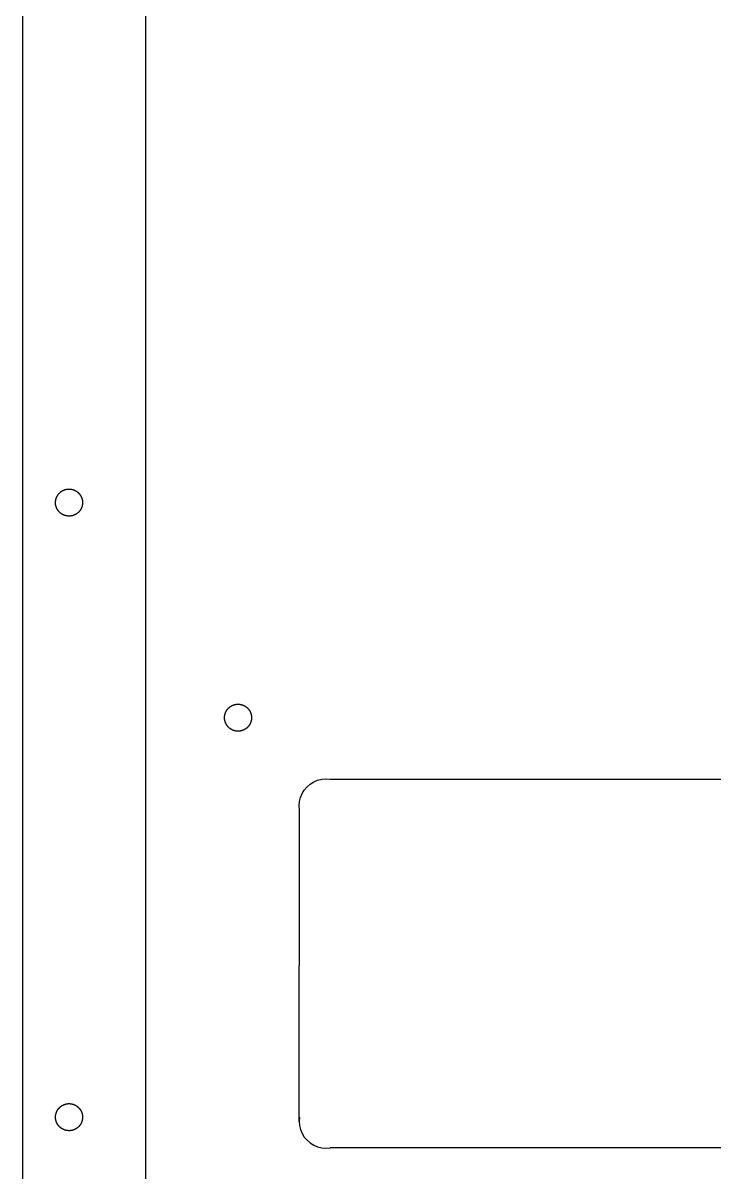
# Model space of a CAD drawing. Header units: metres. Extents: x 13 to 238, y 4 to 739.
# Drawn here: x 12.5 to 125, y 364.9 to 551.9 of the extents above; entities that cross this region are included whole.
import ezdxf

# ---------------------------------------------------------------- set-up
doc = ezdxf.new("R2010")
doc.units = ezdxf.units.M

msp = doc.modelspace()

# ---------------------------------------------------------------- linework, layer by layer
at = {"layer": 'Layer0'}
for p, q in [((32.53, 27.84), (32.53, 714.84)), ((12.53, 29.84), (12.53, 712.84)), ((18.09, 474.88), (18.11, 474.91)), ((18.11, 474.91), (18.13, 474.95)), ((18.13, 474.95), (18.15, 474.98)), ((18.15, 474.98), (18.17, 475.01)), ((18.17, 475.01), (18.19, 475.05)), ((18.19, 475.05), (18.21, 475.08)), ((18.21, 475.08), (18.23, 475.11)), ((18.23, 475.11), (18.25, 475.14)), ((18.25, 475.14), (18.28, 475.17)), ((18.28, 475.17), (18.3, 475.2)), ((18.3, 475.2), (18.32, 475.23)), ((18.32, 475.23), (18.35, 475.26)), ((18.35, 475.26), (18.37, 475.29)), ((18.37, 475.29), (18.4, 475.32)), ((18.4, 475.32), (18.42, 475.35)), ((18.42, 475.35), (18.45, 475.37)), ((18.45, 475.37), (18.48, 475.4)), ((18.48, 475.4), (18.51, 475.43)), ((18.51, 475.43), (18.53, 475.45)), ((18.53, 475.45), (18.56, 475.48)), ((18.56, 475.48), (18.59, 475.51)), ((18.59, 475.51), (18.62, 475.53)), ((18.62, 475.53), (18.65, 475.55)), ((18.65, 475.55), (18.68, 475.58)), ((18.68, 475.58), (18.71, 475.6)), ((18.71, 475.6), (18.74, 475.62)), ((18.74, 475.62), (18.77, 475.65)), ((18.77, 475.65), (18.8, 475.67)), ((18.8, 475.67), (18.84, 475.69)), ((18.84, 475.69), (18.87, 475.71)), ((18.87, 475.71), (18.9, 475.73)), ((18.9, 475.73), (18.93, 475.75)), ((18.93, 475.75), (18.97, 475.77)), ((18.97, 475.77), (19, 475.79)), ((19, 475.79), (19.04, 475.8)), ((19.04, 475.8), (19.07, 475.82)), ((19.07, 475.82), (19.11, 475.84)), ((19.11, 475.84), (19.14, 475.85)), ((19.14, 475.85), (19.18, 475.87)), ((19.18, 475.87), (19.21, 475.88)), ((19.21, 475.88), (19.25, 475.9)), ((19.25, 475.9), (19.28, 475.91)), ((19.28, 475.91), (19.32, 475.92)), ((19.32, 475.92), (19.36, 475.93)), ((19.36, 475.93), (19.39, 475.95)), ((19.39, 475.95), (19.43, 475.96)), ((19.43, 475.96), (19.47, 475.97)), ((19.47, 475.97), (19.5, 475.98)), ((19.5, 475.98), (19.54, 475.99)), ((19.54, 475.99), (19.58, 475.99)), ((19.58, 475.99), (19.62, 476)), ((19.62, 476), (19.65, 476.01)), ((19.65, 476.01), (19.69, 476.01)), ((19.69, 476.01), (19.73, 476.02)), ((19.73, 476.02), (19.77, 476.02)), ((19.77, 476.02), (19.81, 476.03)), ((19.81, 476.03), (19.84, 476.03)), ((19.84, 476.03), (19.88, 476.04)), ((19.88, 476.04), (19.92, 476.04)), ((19.92, 476.04), (19.96, 476.04)), ((19.96, 476.04), (20, 476.04)), ((20, 476.04), (20.04, 476.04)), ((20.04, 476.04), (20.07, 476.04)), ((20.07, 476.04), (20.11, 476.04)), ((20.11, 476.04), (20.15, 476.04)), ((20.15, 476.04), (20.19, 476.03)), ((20.19, 476.03), (20.23, 476.03)), ((20.23, 476.03), (20.27, 476.03)), ((20.27, 476.03), (20.3, 476.02)), ((20.3, 476.02), (20.34, 476.02)), ((20.34, 476.02), (20.38, 476.01)), ((20.38, 476.01), (20.42, 476)), ((20.42, 476), (20.46, 476)), ((20.46, 476), (20.49, 475.99)), ((20.49, 475.99), (20.53, 475.98)), ((20.53, 475.98), (20.57, 475.97)), ((20.57, 475.97), (20.6, 475.96)), ((20.6, 475.96), (20.64, 475.95)), ((20.64, 475.95), (20.68, 475.94)), ((20.68, 475.94), (20.72, 475.93)), ((20.72, 475.93), (20.75, 475.92)), ((20.75, 475.92), (20.79, 475.9)), ((20.79, 475.9), (20.82, 475.89)), ((20.82, 475.89), (20.86, 475.88)), ((20.86, 475.88), (20.89, 475.86)), ((20.89, 475.86), (20.93, 475.85)), ((20.93, 475.85), (20.96, 475.83)), ((20.96, 475.83), (21, 475.81)), ((21, 475.81), (21.03, 475.8)), ((21.03, 475.8), (21.07, 475.78)), ((21.07, 475.78), (21.1, 475.76)), ((21.1, 475.76), (21.13, 475.74)), ((21.13, 475.74), (21.17, 475.72)), ((21.17, 475.72), (21.2, 475.7)), ((21.2, 475.7), (21.23, 475.68)), ((21.23, 475.68), (21.26, 475.66)), ((21.26, 475.66), (21.3, 475.64)), ((21.3, 475.64), (21.33, 475.61)), ((21.33, 475.61), (21.36, 475.59)), ((21.36, 475.59), (21.39, 475.57)), ((21.39, 475.57), (21.42, 475.54)), ((21.42, 475.54), (21.45, 475.52)), ((21.45, 475.52), (21.48, 475.49)), ((21.48, 475.49), (21.51, 475.47)), ((21.51, 475.47), (21.53, 475.44)), ((21.53, 475.44), (21.56, 475.42)), ((21.56, 475.42), (21.59, 475.39)), ((21.59, 475.39), (21.62, 475.36)), ((21.62, 475.36), (21.64, 475.33)), ((21.64, 475.33), (21.67, 475.31)), ((21.67, 475.31), (21.69, 475.28)), ((21.69, 475.28), (21.72, 475.25)), ((21.72, 475.25), (21.74, 475.22)), ((21.74, 475.22), (21.77, 475.19)), ((21.77, 475.19), (21.79, 475.16)), ((21.79, 475.16), (21.81, 475.13)), ((21.81, 475.13), (21.83, 475.09)), ((21.83, 475.09), (21.86, 475.06)), ((21.86, 475.06), (21.88, 475.03)), ((21.88, 475.03), (21.9, 475)), ((21.9, 475), (21.92, 474.97)), ((21.92, 474.97), (21.94, 474.93)), ((21.94, 474.93), (21.96, 474.9)), ((21.96, 474.9), (21.97, 474.87)), ((17.83, 474), (17.84, 474.04)), ((17.83, 473.96), (17.83, 474)), ((17.83, 473.92), (17.83, 473.96)), ((17.83, 473.89), (17.83, 473.92)), ((17.83, 473.85), (17.83, 473.89)), ((17.83, 473.81), (17.83, 473.85)), ((17.83, 473.77), (17.83, 473.81)), ((17.83, 473.73), (17.83, 473.77)), ((17.83, 473.69), (17.83, 473.73)), ((17.84, 473.66), (17.83, 473.69)), ((17.84, 474.12), (17.85, 474.15)), ((17.84, 474.08), (17.84, 474.12)), ((17.84, 474.04), (17.84, 474.08)), ((17.84, 473.62), (17.84, 473.66)), ((17.84, 473.58), (17.84, 473.62)), ((17.85, 473.54), (17.84, 473.58)), ((17.85, 474.15), (17.86, 474.19)), ((17.85, 473.5), (17.85, 473.54)), ((17.86, 473.47), (17.85, 473.5)), ((17.86, 474.23), (17.87, 474.27)), ((17.86, 474.19), (17.86, 474.23)), ((17.87, 473.43), (17.86, 473.47)), ((17.87, 474.27), (17.88, 474.31)), ((17.87, 473.39), (17.87, 473.43)), ((17.88, 473.35), (17.87, 473.39)), ((17.88, 474.31), (17.89, 474.34)), ((17.89, 473.32), (17.88, 473.35)), ((17.89, 474.38), (17.9, 474.42)), ((17.89, 474.34), (17.89, 474.38)), ((17.9, 473.28), (17.89, 473.32)), ((17.9, 474.42), (17.91, 474.45)), ((17.91, 473.24), (17.9, 473.28)), ((17.91, 474.45), (17.93, 474.49)), ((17.92, 473.2), (17.91, 473.24)), ((17.93, 473.17), (17.92, 473.2)), ((17.93, 474.49), (17.94, 474.53)), ((17.94, 473.13), (17.93, 473.17)), ((17.94, 474.53), (17.95, 474.56)), ((17.96, 473.1), (17.94, 473.13)), ((17.95, 474.56), (17.96, 474.6)), ((17.96, 474.6), (17.98, 474.64)), ((17.97, 473.06), (17.96, 473.1)), ((17.98, 473.02), (17.97, 473.06)), ((17.98, 474.64), (17.99, 474.67)), ((18, 472.99), (17.98, 473.02)), ((17.99, 474.67), (18.01, 474.71)), ((18.01, 474.71), (18.02, 474.74)), ((18.02, 474.74), (18.04, 474.78)), ((18.04, 474.78), (18.05, 474.81)), ((18.05, 474.81), (18.07, 474.85)), ((18.07, 474.85), (18.09, 474.88)), ((21.97, 474.87), (21.99, 474.83)), ((21.99, 474.83), (22.01, 474.8)), ((22.01, 474.8), (22.02, 474.76)), ((22.02, 474.76), (22.04, 474.73)), ((22.04, 474.73), (22.06, 474.69)), ((22.06, 474.69), (22.07, 474.66)), ((22.08, 473.04), (22.06, 473.01)), ((22.07, 474.66), (22.08, 474.62)), ((22.08, 474.62), (22.1, 474.58)), ((22.09, 473.08), (22.08, 473.04)), ((22.1, 473.12), (22.09, 473.08)), ((22.1, 474.58), (22.11, 474.55)), ((22.12, 473.15), (22.1, 473.12)), ((22.11, 474.55), (22.12, 474.51)), ((22.12, 474.51), (22.13, 474.48)), ((22.13, 473.19), (22.12, 473.15)), ((22.13, 474.48), (22.14, 474.44)), ((22.14, 473.23), (22.13, 473.19)), ((22.14, 474.44), (22.15, 474.4)), ((22.15, 473.26), (22.14, 473.23)), ((22.15, 474.4), (22.16, 474.36)), ((22.16, 473.3), (22.15, 473.26)), ((22.16, 474.36), (22.17, 474.33)), ((22.17, 473.34), (22.16, 473.3)), ((22.17, 474.33), (22.18, 474.29)), ((22.18, 473.37), (22.17, 473.34)), ((22.18, 474.29), (22.19, 474.25)), ((22.19, 473.41), (22.18, 473.37)), ((22.19, 474.25), (22.2, 474.21)), ((22.2, 473.49), (22.19, 473.45)), ((22.19, 473.45), (22.19, 473.41)), ((22.2, 474.21), (22.2, 474.18)), ((22.2, 474.18), (22.21, 474.14)), ((22.21, 473.56), (22.2, 473.53)), ((22.2, 473.53), (22.2, 473.49)), ((22.21, 474.14), (22.21, 474.1)), ((22.21, 474.1), (22.22, 474.06)), ((22.22, 473.64), (22.21, 473.6)), ((22.21, 473.6), (22.21, 473.56)), ((22.22, 474.06), (22.22, 474.02)), ((22.22, 474.02), (22.22, 473.98)), ((22.22, 473.98), (22.22, 473.95)), ((22.22, 473.95), (22.23, 473.91)), ((22.23, 473.75), (22.22, 473.72)), ((22.22, 473.72), (22.22, 473.68)), ((22.22, 473.68), (22.22, 473.64)), ((22.23, 473.91), (22.23, 473.87)), ((22.23, 473.87), (22.23, 473.83)), ((22.23, 473.83), (22.23, 473.79)), ((22.23, 473.79), (22.23, 473.75)), ((18.01, 472.95), (18, 472.99)), ((18.03, 472.92), (18.01, 472.95)), ((18.05, 472.88), (18.03, 472.92)), ((18.06, 472.85), (18.05, 472.88)), ((18.08, 472.81), (18.06, 472.85)), ((18.1, 472.78), (18.08, 472.81)), ((18.12, 472.75), (18.1, 472.78)), ((18.14, 472.71), (18.12, 472.75)), ((18.16, 472.68), (18.14, 472.71)), ((18.18, 472.65), (18.16, 472.68)), ((18.2, 472.62), (18.18, 472.65)), ((18.22, 472.58), (18.2, 472.62)), ((18.24, 472.55), (18.22, 472.58)), ((18.27, 472.52), (18.24, 472.55)), ((18.29, 472.49), (18.27, 472.52)), ((18.31, 472.46), (18.29, 472.49)), ((18.34, 472.43), (18.31, 472.46)), ((18.36, 472.4), (18.34, 472.43)), ((18.39, 472.37), (18.36, 472.4)), ((18.41, 472.35), (18.39, 472.37)), ((18.44, 472.32), (18.41, 472.35)), ((18.47, 472.29), (18.44, 472.32)), ((18.49, 472.26), (18.47, 472.29)), ((18.52, 472.24), (18.49, 472.26)), ((18.55, 472.21), (18.52, 472.24)), ((18.58, 472.18), (18.55, 472.21)), ((18.61, 472.16), (18.58, 472.18)), ((18.64, 472.14), (18.61, 472.16)), ((18.67, 472.11), (18.64, 472.14)), ((18.7, 472.09), (18.67, 472.11)), ((18.73, 472.06), (18.7, 472.09)), ((18.76, 472.04), (18.73, 472.06)), ((18.79, 472.02), (18.76, 472.04)), ((18.82, 472), (18.79, 472.02)), ((18.85, 471.98), (18.82, 472)), ((18.89, 471.96), (18.85, 471.98)), ((18.92, 471.94), (18.89, 471.96)), ((18.95, 471.92), (18.92, 471.94)), ((18.99, 471.9), (18.95, 471.92)), ((19.02, 471.88), (18.99, 471.9)), ((19.06, 471.87), (19.02, 471.88)), ((19.09, 471.85), (19.06, 471.87)), ((19.13, 471.83), (19.09, 471.85)), ((19.16, 471.82), (19.13, 471.83)), ((19.2, 471.8), (19.16, 471.82)), ((19.23, 471.79), (19.2, 471.8)), ((19.27, 471.78), (19.23, 471.79)), ((19.3, 471.76), (19.27, 471.78)), ((19.34, 471.75), (19.3, 471.76)), ((19.38, 471.74), (19.34, 471.75)), ((19.41, 471.73), (19.38, 471.74)), ((19.45, 471.72), (19.41, 471.73)), ((19.49, 471.71), (19.45, 471.72)), ((19.52, 471.7), (19.49, 471.71)), ((19.56, 471.69), (19.52, 471.7)), ((19.6, 471.68), (19.56, 471.69)), ((19.64, 471.67), (19.6, 471.68)), ((19.68, 471.67), (19.64, 471.67)), ((19.71, 471.66), (19.68, 471.67)), ((19.75, 471.66), (19.71, 471.66)), ((19.79, 471.65), (19.75, 471.66)), ((19.83, 471.65), (19.79, 471.65)), ((19.87, 471.65), (19.83, 471.65)), ((19.9, 471.64), (19.87, 471.65)), ((19.94, 471.64), (19.9, 471.64)), ((19.98, 471.64), (19.94, 471.64)), ((20.02, 471.64), (19.98, 471.64)), ((20.06, 471.64), (20.02, 471.64)), ((20.1, 471.64), (20.06, 471.64)), ((20.13, 471.64), (20.1, 471.64)), ((20.17, 471.64), (20.13, 471.64)), ((20.21, 471.65), (20.17, 471.64)), ((20.25, 471.65), (20.21, 471.65)), ((20.29, 471.66), (20.25, 471.65)), ((20.33, 471.66), (20.29, 471.66)), ((20.36, 471.67), (20.33, 471.66)), ((20.4, 471.67), (20.36, 471.67)), ((20.44, 471.68), (20.4, 471.67)), ((20.48, 471.69), (20.44, 471.68)), ((20.51, 471.69), (20.48, 471.69)), ((20.55, 471.7), (20.51, 471.69)), ((20.59, 471.71), (20.55, 471.7)), ((20.63, 471.72), (20.59, 471.71)), ((20.66, 471.73), (20.63, 471.72)), ((20.7, 471.74), (20.66, 471.73)), ((20.74, 471.76), (20.7, 471.74)), ((20.77, 471.77), (20.74, 471.76)), ((20.81, 471.78), (20.77, 471.77)), ((20.84, 471.8), (20.81, 471.78)), ((20.88, 471.81), (20.84, 471.8)), ((20.91, 471.83), (20.88, 471.81)), ((20.95, 471.84), (20.91, 471.83)), ((20.98, 471.86), (20.95, 471.84)), ((21.02, 471.88), (20.98, 471.86)), ((21.05, 471.89), (21.02, 471.88)), ((21.09, 471.91), (21.05, 471.89)), ((21.12, 471.93), (21.09, 471.91)), ((21.15, 471.95), (21.12, 471.93)), ((21.19, 471.97), (21.15, 471.95)), ((21.22, 471.99), (21.19, 471.97)), ((21.25, 472.01), (21.22, 471.99)), ((21.28, 472.03), (21.25, 472.01)), ((21.31, 472.06), (21.28, 472.03)), ((21.34, 472.08), (21.31, 472.06)), ((21.38, 472.1), (21.34, 472.08)), ((21.41, 472.12), (21.38, 472.1)), ((21.44, 472.15), (21.41, 472.12)), ((21.46, 472.17), (21.44, 472.15)), ((21.49, 472.2), (21.46, 472.17)), ((21.52, 472.23), (21.49, 472.2)), ((21.55, 472.25), (21.52, 472.23)), ((21.58, 472.28), (21.55, 472.25)), ((21.6, 472.31), (21.58, 472.28)), ((21.63, 472.33), (21.6, 472.31)), ((21.66, 472.36), (21.63, 472.33)), ((21.68, 472.39), (21.66, 472.36)), ((21.71, 472.42), (21.68, 472.39)), ((21.73, 472.45), (21.71, 472.42)), ((21.76, 472.48), (21.73, 472.45)), ((21.78, 472.51), (21.76, 472.48)), ((21.8, 472.54), (21.78, 472.51)), ((21.82, 472.57), (21.8, 472.54)), ((21.85, 472.6), (21.82, 472.57)), ((21.87, 472.63), (21.85, 472.6)), ((21.89, 472.67), (21.87, 472.63)), ((21.91, 472.7), (21.89, 472.67)), ((21.93, 472.73), (21.91, 472.7)), ((21.95, 472.77), (21.93, 472.73)), ((21.97, 472.8), (21.95, 472.77)), ((21.98, 472.83), (21.97, 472.8)), ((22, 472.87), (21.98, 472.83)), ((22.02, 472.9), (22, 472.87)), ((22.03, 472.94), (22.02, 472.9)), ((22.05, 472.97), (22.03, 472.94)), ((22.06, 473.01), (22.05, 472.97)), ((45.4, 439.33), (45.41, 439.37)), ((45.41, 439.37), (45.42, 439.41)), ((45.42, 439.41), (45.43, 439.45)), ((45.43, 439.45), (45.44, 439.48)), ((45.44, 439.48), (45.45, 439.52)), ((45.45, 439.52), (45.46, 439.56)), ((45.46, 439.56), (45.47, 439.59)), ((45.47, 439.59), (45.49, 439.63)), ((45.49, 439.63), (45.5, 439.66)), ((45.5, 439.66), (45.52, 439.7)), ((45.52, 439.7), (45.53, 439.73)), ((45.53, 439.73), (45.55, 439.77)), ((45.55, 439.77), (45.56, 439.8)), ((45.56, 439.8), (45.58, 439.84)), ((45.58, 439.84), (45.6, 439.87)), ((45.6, 439.87), (45.62, 439.91)), ((45.62, 439.91), (45.64, 439.94)), ((45.64, 439.94), (45.65, 439.97)), ((45.65, 439.97), (45.67, 440.01)), ((45.67, 440.01), (45.7, 440.04)), ((45.7, 440.04), (45.72, 440.07)), ((45.72, 440.07), (45.74, 440.1)), ((45.74, 440.1), (45.76, 440.13)), ((45.76, 440.13), (45.78, 440.16)), ((45.78, 440.16), (45.81, 440.19)), ((45.81, 440.19), (45.83, 440.22)), ((45.83, 440.22), (45.86, 440.25)), ((45.86, 440.25), (45.88, 440.28)), ((45.88, 440.28), (45.91, 440.31)), ((45.91, 440.31), (45.93, 440.34)), ((45.93, 440.34), (45.96, 440.37)), ((45.96, 440.37), (45.98, 440.4)), ((45.98, 440.4), (46.01, 440.42)), ((46.01, 440.42), (46.04, 440.45)), ((46.04, 440.45), (46.07, 440.47)), ((46.07, 440.47), (46.1, 440.5)), ((46.1, 440.5), (46.13, 440.53)), ((46.13, 440.53), (46.16, 440.55)), ((46.16, 440.55), (46.19, 440.57)), ((46.19, 440.57), (46.22, 440.6)), ((46.22, 440.6), (46.25, 440.62)), ((46.25, 440.62), (46.28, 440.64)), ((46.28, 440.64), (46.31, 440.66)), ((46.31, 440.66), (46.34, 440.68)), ((46.34, 440.68), (46.37, 440.71)), ((46.37, 440.71), (46.41, 440.73)), ((46.41, 440.73), (46.44, 440.75)), ((46.44, 440.75), (46.47, 440.76)), ((46.47, 440.76), (46.51, 440.78)), ((46.51, 440.78), (46.54, 440.8)), ((46.54, 440.8), (46.58, 440.82)), ((46.58, 440.82), (46.61, 440.83)), ((46.61, 440.83), (46.65, 440.85)), ((46.65, 440.85), (46.68, 440.86)), ((46.68, 440.86), (46.72, 440.88)), ((46.72, 440.88), (46.75, 440.89)), ((46.75, 440.89), (46.79, 440.91)), ((46.79, 440.91), (46.82, 440.92)), ((46.82, 440.92), (46.86, 440.93)), ((46.86, 440.93), (46.9, 440.94)), ((46.9, 440.94), (46.93, 440.95)), ((46.93, 440.95), (46.97, 440.96)), ((46.97, 440.96), (47.01, 440.97)), ((47.01, 440.97), (47.05, 440.98)), ((47.05, 440.98), (47.08, 440.99)), ((47.08, 440.99), (47.12, 441)), ((47.12, 441), (47.16, 441.01)), ((47.16, 441.01), (47.2, 441.01)), ((47.2, 441.01), (47.23, 441.02)), ((47.23, 441.02), (47.27, 441.02)), ((47.27, 441.02), (47.31, 441.03)), ((47.31, 441.03), (47.35, 441.03)), ((47.35, 441.03), (47.39, 441.03)), ((47.39, 441.03), (47.43, 441.04)), ((47.43, 441.04), (47.46, 441.04)), ((47.46, 441.04), (47.5, 441.04)), ((47.5, 441.04), (47.54, 441.04)), ((47.54, 441.04), (47.58, 441.04)), ((47.58, 441.04), (47.62, 441.04)), ((47.62, 441.04), (47.66, 441.04)), ((47.66, 441.04), (47.69, 441.03)), ((47.69, 441.03), (47.73, 441.03)), ((47.73, 441.03), (47.77, 441.03)), ((47.77, 441.03), (47.81, 441.02)), ((47.81, 441.02), (47.85, 441.02)), ((47.85, 441.02), (47.88, 441.01)), ((47.88, 441.01), (47.92, 441.01)), ((47.92, 441.01), (47.96, 441)), ((47.96, 441), (48, 440.99)), ((48, 440.99), (48.04, 440.98)), ((48.04, 440.98), (48.07, 440.97)), ((48.07, 440.97), (48.11, 440.96)), ((48.11, 440.96), (48.15, 440.95)), ((48.15, 440.95), (48.18, 440.94)), ((48.18, 440.94), (48.22, 440.93)), ((48.22, 440.93), (48.26, 440.92)), ((48.26, 440.92), (48.29, 440.91)), ((48.29, 440.91), (48.33, 440.89)), ((48.33, 440.89), (48.36, 440.88)), ((48.36, 440.88), (48.4, 440.86)), ((48.4, 440.86), (48.44, 440.85)), ((48.44, 440.85), (48.47, 440.83)), ((48.47, 440.83), (48.5, 440.82)), ((48.5, 440.82), (48.54, 440.8)), ((48.54, 440.8), (48.57, 440.78)), ((48.57, 440.78), (48.61, 440.76)), ((48.61, 440.76), (48.64, 440.75)), ((48.64, 440.75), (48.67, 440.73)), ((48.67, 440.73), (48.71, 440.71)), ((48.71, 440.71), (48.74, 440.68)), ((48.74, 440.68), (48.77, 440.66)), ((48.77, 440.66), (48.8, 440.64)), ((48.8, 440.64), (48.83, 440.62)), ((48.83, 440.62), (48.86, 440.6)), ((48.86, 440.6), (48.89, 440.57)), ((48.89, 440.57), (48.92, 440.55)), ((48.92, 440.55), (48.95, 440.53)), ((48.95, 440.53), (48.98, 440.5)), ((48.98, 440.5), (49.01, 440.47)), ((49.01, 440.47), (49.04, 440.45)), ((49.04, 440.45), (49.07, 440.42)), ((49.07, 440.42), (49.1, 440.4)), ((49.1, 440.4), (49.12, 440.37)), ((49.12, 440.37), (49.15, 440.34)), ((49.15, 440.34), (49.18, 440.31)), ((49.18, 440.31), (49.2, 440.28)), ((49.2, 440.28), (49.23, 440.25)), ((49.23, 440.25), (49.25, 440.22)), ((49.25, 440.22), (49.27, 440.19)), ((49.27, 440.19), (49.3, 440.16)), ((49.3, 440.16), (49.32, 440.13)), ((49.32, 440.13), (49.34, 440.1)), ((49.34, 440.1), (49.36, 440.07)), ((49.36, 440.07), (49.39, 440.04)), ((49.39, 440.04), (49.41, 440.01)), ((49.41, 440.01), (49.43, 439.97)), ((49.43, 439.97), (49.45, 439.94)), ((49.45, 439.94), (49.46, 439.91)), ((49.46, 439.91), (49.48, 439.87)), ((49.48, 439.87), (49.5, 439.84)), ((49.5, 439.84), (49.52, 439.8)), ((49.52, 439.8), (49.53, 439.77)), ((49.53, 439.77), (49.55, 439.73)), ((49.55, 439.73), (49.57, 439.7)), ((49.57, 439.7), (49.58, 439.66)), ((49.58, 439.66), (49.59, 439.63)), ((49.59, 439.63), (49.61, 439.59)), ((49.61, 439.59), (49.62, 439.56)), ((49.62, 439.56), (49.63, 439.52)), ((49.63, 439.52), (49.64, 439.48)), ((49.64, 439.48), (49.66, 439.45)), ((49.66, 439.45), (49.67, 439.41)), ((49.67, 439.41), (49.68, 439.37)), ((49.68, 439.37), (49.68, 439.33)), ((45.34, 438.95), (45.35, 438.99)), ((45.34, 438.92), (45.34, 438.95)), ((45.34, 438.88), (45.34, 438.92)), ((45.34, 438.84), (45.34, 438.88)), ((45.34, 438.8), (45.34, 438.84)), ((45.34, 438.76), (45.34, 438.8)), ((45.34, 438.72), (45.34, 438.76)), ((45.35, 438.69), (45.34, 438.72)), ((45.35, 439.07), (45.36, 439.11)), ((45.35, 439.03), (45.35, 439.07)), ((45.35, 438.99), (45.35, 439.03)), ((45.35, 438.65), (45.35, 438.69)), ((45.35, 438.61), (45.35, 438.65)), ((45.36, 438.57), (45.35, 438.61)), ((45.36, 439.15), (45.37, 439.18)), ((45.36, 439.11), (45.36, 439.15)), ((45.36, 438.53), (45.36, 438.57)), ((45.37, 438.5), (45.36, 438.53)), ((45.37, 439.22), (45.38, 439.26)), ((45.37, 439.18), (45.37, 439.22)), ((45.37, 438.46), (45.37, 438.5)), ((45.38, 438.42), (45.37, 438.46)), ((45.38, 439.26), (45.39, 439.3)), ((45.39, 438.38), (45.38, 438.42)), ((45.39, 439.3), (45.4, 439.33)), ((45.4, 438.34), (45.39, 438.38)), ((45.41, 438.31), (45.4, 438.34)), ((45.42, 438.27), (45.41, 438.31)), ((45.43, 438.23), (45.42, 438.27)), ((45.44, 438.2), (45.43, 438.23)), ((45.45, 438.16), (45.44, 438.2)), ((45.46, 438.12), (45.45, 438.16)), ((45.47, 438.09), (45.46, 438.12)), ((45.49, 438.05), (45.47, 438.09)), ((45.5, 438.02), (45.49, 438.05)), ((45.52, 437.98), (45.5, 438.02)), ((45.53, 437.95), (45.52, 437.98)), ((45.55, 437.91), (45.53, 437.95)), ((45.56, 437.88), (45.55, 437.91)), ((45.58, 437.84), (45.56, 437.88)), ((45.6, 437.81), (45.58, 437.84)), ((45.62, 437.77), (45.6, 437.81)), ((45.64, 437.74), (45.62, 437.77)), ((45.65, 437.71), (45.64, 437.74)), ((45.67, 437.67), (45.65, 437.71)), ((45.7, 437.64), (45.67, 437.67)), ((45.72, 437.61), (45.7, 437.64)), ((45.74, 437.58), (45.72, 437.61)), ((45.76, 437.55), (45.74, 437.58)), ((45.78, 437.52), (45.76, 437.55)), ((45.81, 437.49), (45.78, 437.52)), ((49.3, 437.52), (49.27, 437.49)), ((49.32, 437.55), (49.3, 437.52)), ((49.34, 437.58), (49.32, 437.55)), ((49.36, 437.61), (49.34, 437.58)), ((49.39, 437.64), (49.36, 437.61)), ((49.41, 437.67), (49.39, 437.64)), ((49.43, 437.71), (49.41, 437.67)), ((49.45, 437.74), (49.43, 437.71)), ((49.46, 437.77), (49.45, 437.74)), ((49.48, 437.81), (49.46, 437.77)), ((49.5, 437.84), (49.48, 437.81)), ((49.52, 437.88), (49.5, 437.84)), ((49.53, 437.91), (49.52, 437.88)), ((49.55, 437.95), (49.53, 437.91)), ((49.57, 437.98), (49.55, 437.95)), ((49.58, 438.02), (49.57, 437.98)), ((49.59, 438.05), (49.58, 438.02)), ((49.61, 438.09), (49.59, 438.05)), ((49.62, 438.12), (49.61, 438.09)), ((49.63, 438.16), (49.62, 438.12)), ((49.64, 438.2), (49.63, 438.16)), ((49.66, 438.23), (49.64, 438.2)), ((49.67, 438.27), (49.66, 438.23)), ((49.68, 438.31), (49.67, 438.27)), ((49.68, 439.33), (49.69, 439.3)), ((49.69, 438.38), (49.68, 438.34)), ((49.68, 438.34), (49.68, 438.31)), ((49.69, 439.3), (49.7, 439.26)), ((49.7, 438.42), (49.69, 438.38)), ((49.7, 439.26), (49.71, 439.22)), ((49.71, 438.46), (49.7, 438.42)), ((49.71, 439.22), (49.71, 439.18)), ((49.71, 439.18), (49.72, 439.15)), ((49.72, 438.53), (49.71, 438.5)), ((49.71, 438.5), (49.71, 438.46)), ((49.72, 439.15), (49.72, 439.11)), ((49.72, 439.11), (49.73, 439.07)), ((49.73, 438.61), (49.72, 438.57)), ((49.72, 438.57), (49.72, 438.53)), ((49.73, 439.07), (49.73, 439.03)), ((49.73, 439.03), (49.74, 438.99)), ((49.74, 438.69), (49.73, 438.65)), ((49.73, 438.65), (49.73, 438.61)), ((49.74, 438.99), (49.74, 438.95)), ((49.74, 438.95), (49.74, 438.92)), ((49.74, 438.92), (49.74, 438.88)), ((49.74, 438.88), (49.74, 438.84)), ((49.74, 438.84), (49.74, 438.8)), ((49.74, 438.8), (49.74, 438.76)), ((49.74, 438.76), (49.74, 438.72)), ((49.74, 438.72), (49.74, 438.69)), ((45.83, 437.46), (45.81, 437.49)), ((45.86, 437.43), (45.83, 437.46)), ((45.88, 437.4), (45.86, 437.43)), ((45.91, 437.37), (45.88, 437.4)), ((45.93, 437.34), (45.91, 437.37)), ((45.96, 437.31), (45.93, 437.34)), ((45.98, 437.28), (45.96, 437.31)), ((46.01, 437.26), (45.98, 437.28)), ((46.04, 437.23), (46.01, 437.26)), ((46.07, 437.2), (46.04, 437.23)), ((46.1, 437.18), (46.07, 437.2)), ((46.13, 437.15), (46.1, 437.18)), ((46.16, 437.13), (46.13, 437.15)), ((46.19, 437.11), (46.16, 437.13)), ((46.22, 437.08), (46.19, 437.11)), ((46.25, 437.06), (46.22, 437.08)), ((46.28, 437.04), (46.25, 437.06)), ((46.31, 437.02), (46.28, 437.04)), ((46.34, 436.99), (46.31, 437.02)), ((46.37, 436.97), (46.34, 436.99)), ((46.41, 436.95), (46.37, 436.97)), ((46.44, 436.93), (46.41, 436.95)), ((46.47, 436.92), (46.44, 436.93)), ((46.51, 436.9), (46.47, 436.92)), ((46.54, 436.88), (46.51, 436.9)), ((46.58, 436.86), (46.54, 436.88)), ((46.61, 436.85), (46.58, 436.86)), ((46.65, 436.83), (46.61, 436.85)), ((46.68, 436.81), (46.65, 436.83)), ((46.72, 436.8), (46.68, 436.81)), ((46.75, 436.79), (46.72, 436.8)), ((46.79, 436.77), (46.75, 436.79)), ((46.82, 436.76), (46.79, 436.77)), ((46.86, 436.75), (46.82, 436.76)), ((46.9, 436.74), (46.86, 436.75)), ((46.93, 436.73), (46.9, 436.74)), ((46.97, 436.71), (46.93, 436.73)), ((47.01, 436.71), (46.97, 436.71)), ((47.05, 436.7), (47.01, 436.71)), ((47.08, 436.69), (47.05, 436.7)), ((47.12, 436.68), (47.08, 436.69)), ((47.16, 436.67), (47.12, 436.68)), ((47.2, 436.67), (47.16, 436.67)), ((47.23, 436.66), (47.2, 436.67)), ((47.27, 436.66), (47.23, 436.66)), ((47.31, 436.65), (47.27, 436.66)), ((47.35, 436.65), (47.31, 436.65)), ((47.39, 436.65), (47.35, 436.65)), ((47.43, 436.64), (47.39, 436.65)), ((47.46, 436.64), (47.43, 436.64)), ((47.5, 436.64), (47.46, 436.64)), ((47.54, 436.64), (47.5, 436.64)), ((47.58, 436.64), (47.54, 436.64)), ((47.62, 436.64), (47.58, 436.64)), ((47.66, 436.64), (47.62, 436.64)), ((47.69, 436.65), (47.66, 436.64)), ((47.73, 436.65), (47.69, 436.65)), ((47.77, 436.65), (47.73, 436.65)), ((47.81, 436.66), (47.77, 436.65)), ((47.85, 436.66), (47.81, 436.66)), ((47.88, 436.67), (47.85, 436.66)), ((47.92, 436.67), (47.88, 436.67)), ((47.96, 436.68), (47.92, 436.67)), ((48, 436.69), (47.96, 436.68)), ((48.04, 436.7), (48, 436.69)), ((48.07, 436.71), (48.04, 436.7)), ((48.11, 436.71), (48.07, 436.71)), ((48.15, 436.73), (48.11, 436.71)), ((48.18, 436.74), (48.15, 436.73)), ((48.22, 436.75), (48.18, 436.74)), ((48.26, 436.76), (48.22, 436.75)), ((48.29, 436.77), (48.26, 436.76)), ((48.33, 436.79), (48.29, 436.77)), ((48.36, 436.8), (48.33, 436.79)), ((48.4, 436.81), (48.36, 436.8)), ((48.44, 436.83), (48.4, 436.81)), ((48.47, 436.85), (48.44, 436.83)), ((48.5, 436.86), (48.47, 436.85)), ((48.54, 436.88), (48.5, 436.86)), ((48.57, 436.9), (48.54, 436.88)), ((48.61, 436.92), (48.57, 436.9)), ((48.64, 436.93), (48.61, 436.92)), ((48.67, 436.95), (48.64, 436.93)), ((48.71, 436.97), (48.67, 436.95)), ((48.74, 436.99), (48.71, 436.97)), ((48.77, 437.02), (48.74, 436.99)), ((48.8, 437.04), (48.77, 437.02)), ((48.83, 437.06), (48.8, 437.04)), ((48.86, 437.08), (48.83, 437.06)), ((48.89, 437.11), (48.86, 437.08)), ((48.92, 437.13), (48.89, 437.11)), ((48.95, 437.15), (48.92, 437.13)), ((48.98, 437.18), (48.95, 437.15)), ((49.01, 437.2), (48.98, 437.18)), ((49.04, 437.23), (49.01, 437.2)), ((49.07, 437.26), (49.04, 437.23)), ((49.1, 437.28), (49.07, 437.26)), ((49.12, 437.31), (49.1, 437.28)), ((49.15, 437.34), (49.12, 437.31)), ((49.18, 437.37), (49.15, 437.34)), ((49.2, 437.4), (49.18, 437.37)), ((49.23, 437.43), (49.2, 437.4)), ((49.25, 437.46), (49.23, 437.43)), ((49.27, 437.49), (49.25, 437.46)), ((59.3, 428.03), (59.88, 428.39)), ((59.88, 428.39), (60.5, 428.66)), ((60.5, 428.66), (61.17, 428.82)), ((61.17, 428.82), (61.85, 428.88)), ((61.85, 428.88), (62.53, 428.84)), ((62.53, 428.84), (187.53, 428.84)), ((57.71, 425.86), (57.97, 426.49)), ((57.97, 426.49), (58.33, 427.07)), ((58.33, 427.07), (58.78, 427.59)), ((58.78, 427.59), (59.3, 428.03)), ((57.48, 424.52), (57.54, 425.2)), ((57.53, 423.84), (57.48, 424.52)), ((57.54, 425.2), (57.71, 425.86)), ((57.48, 373.16), (57.53, 423.84)), ((19.01, 375.79), (19.05, 375.81)), ((19.05, 375.81), (19.08, 375.83)), ((19.08, 375.83), (19.11, 375.84)), ((19.11, 375.84), (19.15, 375.86)), ((19.15, 375.86), (19.19, 375.87)), ((19.19, 375.87), (19.22, 375.89)), ((19.22, 375.89), (19.26, 375.9)), ((19.26, 375.9), (19.29, 375.91)), ((19.29, 375.91), (19.33, 375.93)), ((19.33, 375.93), (19.37, 375.94)), ((19.37, 375.94), (19.4, 375.95)), ((19.4, 375.95), (19.44, 375.96)), ((19.44, 375.96), (19.48, 375.97)), ((19.48, 375.97), (19.51, 375.98)), ((19.51, 375.98), (19.55, 375.99)), ((19.55, 375.99), (19.59, 376)), ((19.59, 376), (19.63, 376)), ((19.63, 376), (19.66, 376.01)), ((19.66, 376.01), (19.7, 376.02)), ((19.7, 376.02), (19.74, 376.02)), ((19.74, 376.02), (19.78, 376.03)), ((19.78, 376.03), (19.82, 376.03)), ((19.82, 376.03), (19.85, 376.03)), ((19.85, 376.03), (19.89, 376.04)), ((19.89, 376.04), (19.93, 376.04)), ((19.93, 376.04), (19.97, 376.04)), ((19.97, 376.04), (20.01, 376.04)), ((20.01, 376.04), (20.05, 376.04)), ((20.05, 376.04), (20.08, 376.04)), ((20.08, 376.04), (20.12, 376.04)), ((20.12, 376.04), (20.16, 376.04)), ((20.16, 376.04), (20.2, 376.03)), ((20.2, 376.03), (20.24, 376.03)), ((20.24, 376.03), (20.28, 376.03)), ((20.28, 376.03), (20.31, 376.02)), ((20.31, 376.02), (20.35, 376.02)), ((20.35, 376.02), (20.39, 376.01)), ((20.39, 376.01), (20.43, 376)), ((20.43, 376), (20.47, 376)), ((20.47, 376), (20.5, 375.99)), ((20.5, 375.99), (20.54, 375.98)), ((20.54, 375.98), (20.58, 375.97)), ((20.58, 375.97), (20.61, 375.96)), ((20.61, 375.96), (20.65, 375.95)), ((20.65, 375.95), (20.69, 375.94)), ((20.69, 375.94), (20.73, 375.93)), ((20.73, 375.93), (20.76, 375.91)), ((20.76, 375.91), (20.8, 375.9)), ((20.8, 375.9), (20.83, 375.89)), ((20.83, 375.89), (20.87, 375.87)), ((20.87, 375.87), (20.9, 375.86)), ((20.9, 375.86), (20.94, 375.84)), ((20.94, 375.84), (20.97, 375.83)), ((20.97, 375.83), (21.01, 375.81)), ((21.01, 375.81), (21.04, 375.79)), ((17.83, 374.01), (17.84, 374.05)), ((17.83, 373.97), (17.83, 374.01)), ((17.83, 373.94), (17.83, 373.97)), ((17.83, 373.9), (17.83, 373.94)), ((17.84, 374.09), (17.85, 374.13)), ((17.84, 374.05), (17.84, 374.09)), ((17.85, 374.16), (17.86, 374.2)), ((17.85, 374.13), (17.85, 374.16)), ((17.86, 374.24), (17.87, 374.28)), ((17.86, 374.2), (17.86, 374.24)), ((17.87, 374.28), (17.88, 374.32)), ((17.88, 374.32), (17.89, 374.35)), ((17.89, 374.35), (17.9, 374.39)), ((17.9, 374.39), (17.91, 374.43)), ((17.91, 374.43), (17.92, 374.46)), ((17.92, 374.46), (17.93, 374.5)), ((17.93, 374.5), (17.94, 374.54)), ((17.94, 374.54), (17.95, 374.57)), ((17.95, 374.57), (17.97, 374.61)), ((17.97, 374.61), (17.98, 374.65)), ((17.98, 374.65), (17.99, 374.68)), ((17.99, 374.68), (18.01, 374.72)), ((18.01, 374.72), (18.03, 374.75)), ((18.03, 374.75), (18.04, 374.79)), ((18.04, 374.79), (18.06, 374.82)), ((18.06, 374.82), (18.08, 374.86)), ((18.08, 374.86), (18.09, 374.89)), ((18.09, 374.89), (18.11, 374.92)), ((18.11, 374.92), (18.13, 374.96)), ((18.13, 374.96), (18.15, 374.99)), ((18.15, 374.99), (18.17, 375.02)), ((18.17, 375.02), (18.19, 375.05)), ((18.19, 375.05), (18.21, 375.09)), ((18.21, 375.09), (18.24, 375.12)), ((18.24, 375.12), (18.26, 375.15)), ((18.26, 375.15), (18.28, 375.18)), ((18.28, 375.18), (18.31, 375.21)), ((18.31, 375.21), (18.33, 375.24)), ((18.33, 375.24), (18.35, 375.27)), ((18.35, 375.27), (18.38, 375.3)), ((18.38, 375.3), (18.41, 375.33)), ((18.41, 375.33), (18.43, 375.35)), ((18.43, 375.35), (18.46, 375.38)), ((18.46, 375.38), (18.49, 375.41)), ((18.49, 375.41), (18.51, 375.44)), ((18.51, 375.44), (18.54, 375.46)), ((18.54, 375.46), (18.57, 375.49)), ((18.57, 375.49), (18.6, 375.51)), ((18.6, 375.51), (18.63, 375.54)), ((18.63, 375.54), (18.66, 375.56)), ((18.66, 375.56), (18.69, 375.58)), ((18.69, 375.58), (18.72, 375.61)), ((18.72, 375.61), (18.75, 375.63)), ((18.75, 375.63), (18.78, 375.65)), ((18.78, 375.65), (18.81, 375.67)), ((18.81, 375.67), (18.84, 375.7)), ((18.84, 375.7), (18.88, 375.72)), ((18.88, 375.72), (18.91, 375.74)), ((18.91, 375.74), (18.94, 375.75)), ((18.94, 375.75), (18.98, 375.77)), ((18.98, 375.77), (19.01, 375.79)), ((21.04, 375.79), (21.08, 375.77)), ((21.08, 375.77), (21.11, 375.75)), ((21.11, 375.75), (21.14, 375.74)), ((21.14, 375.74), (21.18, 375.72)), ((21.18, 375.72), (21.21, 375.7)), ((21.21, 375.7), (21.24, 375.67)), ((21.24, 375.67), (21.27, 375.65)), ((21.27, 375.65), (21.3, 375.63)), ((21.3, 375.63), (21.34, 375.61)), ((21.34, 375.61), (21.37, 375.59)), ((21.37, 375.59), (21.4, 375.56)), ((21.4, 375.56), (21.43, 375.54)), ((21.43, 375.54), (21.46, 375.51)), ((21.46, 375.51), (21.48, 375.49)), ((21.48, 375.49), (21.51, 375.46)), ((21.51, 375.46), (21.54, 375.44)), ((21.54, 375.44), (21.57, 375.41)), ((21.57, 375.41), (21.6, 375.38)), ((21.6, 375.38), (21.62, 375.35)), ((21.62, 375.35), (21.65, 375.33)), ((21.65, 375.33), (21.67, 375.3)), ((21.67, 375.3), (21.7, 375.27)), ((21.7, 375.27), (21.72, 375.24)), ((21.72, 375.24), (21.75, 375.21)), ((21.75, 375.21), (21.77, 375.18)), ((21.77, 375.18), (21.8, 375.15)), ((21.8, 375.15), (21.82, 375.12)), ((21.82, 375.12), (21.84, 375.09)), ((21.84, 375.09), (21.86, 375.05)), ((21.86, 375.05), (21.88, 375.02)), ((21.88, 375.02), (21.9, 374.99)), ((21.9, 374.99), (21.92, 374.96)), ((21.92, 374.96), (21.94, 374.92)), ((21.94, 374.92), (21.96, 374.89)), ((21.96, 374.89), (21.98, 374.86)), ((21.98, 374.86), (22, 374.82)), ((22, 374.82), (22.01, 374.79)), ((22.01, 374.79), (22.03, 374.75)), ((22.03, 374.75), (22.04, 374.72)), ((22.04, 374.72), (22.06, 374.68)), ((22.06, 374.68), (22.07, 374.65)), ((22.07, 374.65), (22.09, 374.61)), ((22.09, 374.61), (22.1, 374.57)), ((22.1, 374.57), (22.11, 374.54)), ((22.11, 374.54), (22.13, 374.5)), ((22.13, 374.5), (22.14, 374.47)), ((22.14, 374.47), (22.15, 374.43)), ((22.15, 374.43), (22.16, 374.39)), ((22.16, 374.39), (22.17, 374.35)), ((22.17, 374.35), (22.18, 374.32)), ((22.18, 374.32), (22.18, 374.28)), ((22.18, 374.28), (22.19, 374.24)), ((22.19, 374.24), (22.2, 374.2)), ((22.2, 374.2), (22.2, 374.17)), ((22.2, 374.17), (22.21, 374.13)), ((22.21, 374.13), (22.21, 374.09)), ((22.21, 374.09), (22.22, 374.05)), ((22.22, 374.05), (22.22, 374.01)), ((22.22, 374.01), (22.22, 373.97)), ((22.22, 373.97), (22.23, 373.94)), ((22.23, 373.94), (22.23, 373.9)), ((17.83, 373.86), (17.83, 373.9)), ((17.83, 373.82), (17.83, 373.86)), ((17.83, 373.78), (17.83, 373.82)), ((17.83, 373.74), (17.83, 373.78)), ((17.83, 373.71), (17.83, 373.74)), ((17.83, 373.67), (17.83, 373.71)), ((17.84, 373.63), (17.83, 373.67)), ((17.84, 373.59), (17.84, 373.63)), ((17.85, 373.55), (17.84, 373.59)), ((17.85, 373.51), (17.85, 373.55)), ((17.86, 373.48), (17.85, 373.51)), ((17.86, 373.44), (17.86, 373.48)), ((17.87, 373.4), (17.86, 373.44)), ((17.88, 373.36), (17.87, 373.4)), ((17.89, 373.33), (17.88, 373.36)), ((17.9, 373.29), (17.89, 373.33)), ((17.91, 373.25), (17.9, 373.29)), ((17.92, 373.21), (17.91, 373.25)), ((17.93, 373.18), (17.92, 373.21)), ((17.94, 373.14), (17.93, 373.18)), ((17.95, 373.1), (17.94, 373.14)), ((17.97, 373.07), (17.95, 373.1)), ((17.98, 373.03), (17.97, 373.07)), ((18, 373), (17.98, 373.03)), ((18.01, 372.96), (18, 373)), ((18.03, 372.93), (18.01, 372.96)), ((18.04, 372.89), (18.03, 372.93)), ((18.06, 372.86), (18.04, 372.89)), ((18.08, 372.82), (18.06, 372.86)), ((18.09, 372.79), (18.08, 372.82)), ((18.11, 372.76), (18.09, 372.79)), ((18.13, 372.72), (18.11, 372.76)), ((18.15, 372.69), (18.13, 372.72)), ((18.17, 372.66), (18.15, 372.69)), ((18.19, 372.63), (18.17, 372.66)), ((18.21, 372.59), (18.19, 372.63)), ((18.24, 372.56), (18.21, 372.59)), ((18.26, 372.53), (18.24, 372.56)), ((18.28, 372.5), (18.26, 372.53)), ((18.31, 372.47), (18.28, 372.5)), ((18.33, 372.44), (18.31, 372.47)), ((18.35, 372.41), (18.33, 372.44)), ((18.38, 372.38), (18.35, 372.41)), ((18.41, 372.35), (18.38, 372.38)), ((18.43, 372.33), (18.41, 372.35)), ((18.46, 372.3), (18.43, 372.33)), ((18.49, 372.27), (18.46, 372.3)), ((18.51, 372.24), (18.49, 372.27)), ((18.54, 372.22), (18.51, 372.24)), ((18.57, 372.19), (18.54, 372.22)), ((18.6, 372.17), (18.57, 372.19)), ((18.63, 372.14), (18.6, 372.17)), ((18.66, 372.12), (18.63, 372.14)), ((18.69, 372.09), (18.66, 372.12)), ((18.72, 372.07), (18.69, 372.09)), ((18.75, 372.05), (18.72, 372.07)), ((21.34, 372.07), (21.31, 372.05)), ((21.37, 372.09), (21.34, 372.07)), ((21.4, 372.12), (21.37, 372.09)), ((21.43, 372.14), (21.4, 372.12)), ((21.46, 372.17), (21.43, 372.14)), ((21.49, 372.19), (21.46, 372.17)), ((21.51, 372.22), (21.49, 372.19)), ((21.54, 372.24), (21.51, 372.22)), ((21.57, 372.27), (21.54, 372.24)), ((21.6, 372.3), (21.57, 372.27)), ((21.62, 372.33), (21.6, 372.3)), ((21.65, 372.35), (21.62, 372.33)), ((21.68, 372.38), (21.65, 372.35)), ((21.7, 372.41), (21.68, 372.38)), ((21.73, 372.44), (21.7, 372.41)), ((21.75, 372.47), (21.73, 372.44)), ((21.77, 372.5), (21.75, 372.47)), ((21.8, 372.53), (21.77, 372.5)), ((21.82, 372.56), (21.8, 372.53)), ((21.84, 372.59), (21.82, 372.56)), ((21.86, 372.63), (21.84, 372.59)), ((21.88, 372.66), (21.86, 372.63)), ((21.9, 372.69), (21.88, 372.66)), ((21.92, 372.72), (21.9, 372.69)), ((21.94, 372.76), (21.92, 372.72)), ((21.96, 372.79), (21.94, 372.76)), ((21.98, 372.82), (21.96, 372.79)), ((22, 372.86), (21.98, 372.82)), ((22.01, 372.89), (22, 372.86)), ((22.03, 372.93), (22.01, 372.89)), ((22.05, 372.96), (22.03, 372.93)), ((22.06, 373), (22.05, 372.96)), ((22.07, 373.03), (22.06, 373)), ((22.09, 373.07), (22.07, 373.03)), ((22.1, 373.11), (22.09, 373.07)), ((22.11, 373.14), (22.1, 373.11)), ((22.13, 373.18), (22.11, 373.14)), ((22.14, 373.22), (22.13, 373.18)), ((22.15, 373.25), (22.14, 373.22)), ((22.16, 373.29), (22.15, 373.25)), ((22.17, 373.33), (22.16, 373.29)), ((22.18, 373.36), (22.17, 373.33)), ((22.19, 373.44), (22.18, 373.4)), ((22.18, 373.4), (22.18, 373.36)), ((22.2, 373.48), (22.19, 373.44)), ((22.21, 373.55), (22.2, 373.52)), ((22.2, 373.52), (22.2, 373.48)), ((22.22, 373.63), (22.21, 373.59)), ((22.21, 373.59), (22.21, 373.55)), ((22.23, 373.74), (22.22, 373.71)), ((22.22, 373.71), (22.22, 373.67)), ((22.22, 373.67), (22.22, 373.63)), ((22.23, 373.9), (22.23, 373.86)), ((22.23, 373.86), (22.23, 373.82)), ((22.23, 373.82), (22.23, 373.78)), ((22.23, 373.78), (22.23, 373.74)), ((57.53, 373.84), (57.48, 373.16)), ((57.48, 373.16), (57.54, 372.48)), ((57.54, 372.48), (57.71, 371.82)), ((18.78, 372.03), (18.75, 372.05)), ((18.81, 372.01), (18.78, 372.03)), ((18.85, 371.98), (18.81, 372.01)), ((18.88, 371.96), (18.85, 371.98)), ((18.91, 371.94), (18.88, 371.96)), ((18.94, 371.92), (18.91, 371.94)), ((18.98, 371.91), (18.94, 371.92)), ((19.01, 371.89), (18.98, 371.91)), ((19.05, 371.87), (19.01, 371.89)), ((19.08, 371.85), (19.05, 371.87)), ((19.12, 371.84), (19.08, 371.85)), ((19.15, 371.82), (19.12, 371.84)), ((19.19, 371.81), (19.15, 371.82)), ((19.22, 371.79), (19.19, 371.81)), ((19.26, 371.78), (19.22, 371.79)), ((19.29, 371.77), (19.26, 371.78)), ((19.33, 371.75), (19.29, 371.77)), ((19.37, 371.74), (19.33, 371.75)), ((19.4, 371.73), (19.37, 371.74)), ((19.44, 371.72), (19.4, 371.73)), ((19.48, 371.71), (19.44, 371.72)), ((19.51, 371.7), (19.48, 371.71)), ((19.55, 371.69), (19.51, 371.7)), ((19.59, 371.68), (19.55, 371.69)), ((19.63, 371.68), (19.59, 371.68)), ((19.66, 371.67), (19.63, 371.68)), ((19.7, 371.66), (19.66, 371.67)), ((19.74, 371.66), (19.7, 371.66)), ((19.78, 371.65), (19.74, 371.66)), ((19.82, 371.65), (19.78, 371.65)), ((19.86, 371.65), (19.82, 371.65)), ((19.89, 371.64), (19.86, 371.65)), ((19.93, 371.64), (19.89, 371.64)), ((19.97, 371.64), (19.93, 371.64)), ((20.01, 371.64), (19.97, 371.64)), ((20.05, 371.64), (20.01, 371.64)), ((20.09, 371.64), (20.05, 371.64)), ((20.12, 371.64), (20.09, 371.64)), ((20.16, 371.64), (20.12, 371.64)), ((20.2, 371.65), (20.16, 371.64)), ((20.24, 371.65), (20.2, 371.65)), ((20.28, 371.65), (20.24, 371.65)), ((20.32, 371.66), (20.28, 371.65)), ((20.35, 371.66), (20.32, 371.66)), ((20.39, 371.67), (20.35, 371.66)), ((20.43, 371.68), (20.39, 371.67)), ((20.47, 371.68), (20.43, 371.68)), ((20.5, 371.69), (20.47, 371.68)), ((20.54, 371.7), (20.5, 371.69)), ((20.58, 371.71), (20.54, 371.7)), ((20.62, 371.72), (20.58, 371.71)), ((20.65, 371.73), (20.62, 371.72)), ((20.69, 371.74), (20.65, 371.73)), ((20.73, 371.75), (20.69, 371.74)), ((20.76, 371.77), (20.73, 371.75)), ((20.8, 371.78), (20.76, 371.77)), ((20.83, 371.79), (20.8, 371.78)), ((20.87, 371.81), (20.83, 371.79)), ((20.91, 371.82), (20.87, 371.81)), ((20.94, 371.84), (20.91, 371.82)), ((20.98, 371.85), (20.94, 371.84)), ((21.01, 371.87), (20.98, 371.85)), ((21.04, 371.89), (21.01, 371.87)), ((21.08, 371.91), (21.04, 371.89)), ((21.11, 371.93), (21.08, 371.91)), ((21.14, 371.94), (21.11, 371.93)), ((21.18, 371.96), (21.14, 371.94)), ((21.21, 371.98), (21.18, 371.96)), ((21.24, 372.01), (21.21, 371.98)), ((21.27, 372.03), (21.24, 372.01)), ((21.31, 372.05), (21.27, 372.03)), ((57.71, 371.82), (57.97, 371.19)), ((57.97, 371.19), (58.33, 370.61)), ((58.33, 370.61), (58.78, 370.09)), ((58.78, 370.09), (59.3, 369.65)), ((59.3, 369.65), (59.88, 369.29)), ((59.88, 369.29), (60.5, 369.02)), ((60.5, 369.02), (61.17, 368.86)), ((61.17, 368.86), (61.85, 368.8)), ((61.85, 368.8), (62.53, 368.84)), ((187.53, 368.84), (62.53, 368.84))]:
    msp.add_line(p, q, dxfattribs=at)

doc.saveas('drawing.dxf')
